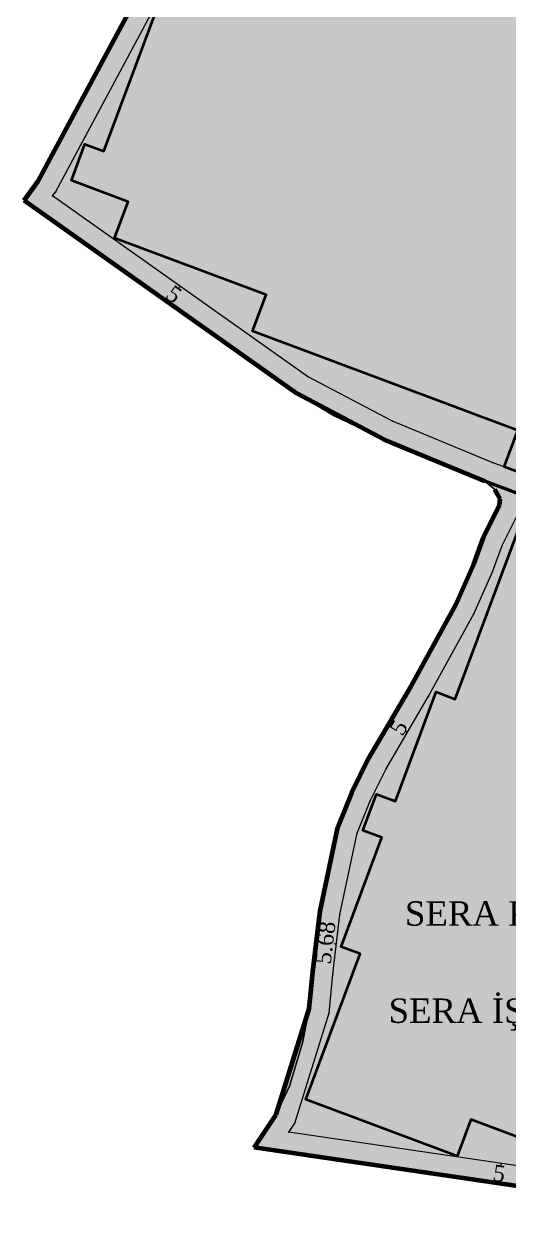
# Model space of a CAD drawing. Header units: metres. Extents: x 478603 to 489313, y 4282657 to 4289463.
# Drawn here: x 478964.6 to 479084.5, y 4286429.5 to 4286727.3 of the extents above; entities that cross this region are included whole.
import ezdxf

# ---------------------------------------------------------------- set-up
doc = ezdxf.new("R2010")
doc.units = ezdxf.units.M
for name, color, linetype, lineweight in [('102', 18, 'Continuous', 50), ('ADAKENARI', 18, 'Continuous', 0), ('DEGER', 18, 'Continuous', 20), ('EYLUL_REV', 8, 'Continuous', 0), ('PARSEL_ALAN', 254, 'Continuous', 0), ('PARSEL_SERA_ALAN', 9, 'Continuous', 40), ('ROL_CEPHE', 1, 'Continuous', 0), ('SNR_PLANONAMAA', 233, 'Continuous', 0), ('SNR_YAPIYAK', 18, 'Continuous', 0)]:
    doc.layers.add(name, color=color, linetype=linetype, lineweight=lineweight)
doc.styles.get("Standard").update_dxf_attribs({"font": 'times.ttf'})

msp = doc.modelspace()

# ---------------------------------------------------------------- hatches: boundary and pattern name
at = {"layer": 'PARSEL_ALAN'}
for points in [[(479207.44, 4286566.13), (479078.52, 4286614.3), (479053.52, 4286624.58), (479032, 4286635.94), (478964.56, 4286683.67), (478968.06, 4286688.42), (479034.16, 4286811.49), (479043.44, 4286844.13), (479302.34, 4286747.87)], [(479207.44, 4286566.13), (479137.7, 4286432.59), (479021.49, 4286449.65), (479026.93, 4286457.81), (479035.04, 4286483.95), (479035.95, 4286493.04), (479037.74, 4286508.09), (479042.14, 4286528.8), (479045.59, 4286537.41), (479049.68, 4286545.63), (479060.25, 4286563.67), (479071.31, 4286583.75), (479075.74, 4286593.77), (479078.16, 4286600.41), (479082.16, 4286608.36), (479082.26, 4286609.95), (479080.98, 4286612.24), (479078.52, 4286614.3)]]:
    msp.add_hatch(color=256, dxfattribs=at).paths.add_polyline_path(points)
at = {"layer": 'PARSEL_SERA_ALAN'}
for points in [[(479203.05, 4286573.11), (479083.28, 4286617.86), (479086.64, 4286626.86), (479021.06, 4286651.36), (479024.42, 4286660.35), (478986.95, 4286674.35), (478990.32, 4286683.34), (478976.26, 4286688.59), (478979.62, 4286697.59), (478984.31, 4286695.84), (478997.75, 4286731.81), (479002.43, 4286730.06), (479015.87, 4286766.03), (479020.56, 4286764.28), (479034, 4286800.25), (479038.68, 4286798.5), (479052.12, 4286834.47), (479290.99, 4286745.21), (479280.91, 4286718.24), (479276.23, 4286719.99), (479262.79, 4286684.02), (479258.1, 4286685.77), (479244.66, 4286649.79), (479239.98, 4286651.54), (479226.54, 4286615.57), (479221.85, 4286617.32), (479205.05, 4286572.36)], [(479195.7, 4286565.18), (479182.26, 4286529.21), (479177.58, 4286530.96), (479164.14, 4286494.99), (479159.46, 4286496.74), (479146.01, 4286460.77), (479141.33, 4286462.52), (479134.61, 4286444.53), (479120.56, 4286449.78), (479117.2, 4286440.79), (479075.05, 4286456.54), (479071.69, 4286447.55), (479034.22, 4286461.55), (479047.66, 4286497.52), (479042.97, 4286499.27), (479053.05, 4286526.25), (479048.37, 4286528), (479051.73, 4286536.99), (479056.41, 4286535.24), (479066.49, 4286562.22), (479071.18, 4286560.47), (479087.98, 4286605.43)]]:
    msp.add_hatch(color=256, dxfattribs=at).paths.add_polyline_path(points)

# ---------------------------------------------------------------- linework, layer by layer
at = {"layer": '102'}
msp.add_line((479207.44, 4286566.13, 919.99), (479078.52, 4286614.3), dxfattribs=at)
at = {"layer": 'ADAKENARI', "lineweight": 100}
for p, q in [((478968.06, 4286688.42), (479034.16, 4286811.49)), ((478964.56, 4286683.67), (478968.06, 4286688.42)), ((479032, 4286635.94), (478964.56, 4286683.67)), ((479053.52, 4286624.58), (479032, 4286635.94)), ((479078.52, 4286614.3), (479053.52, 4286624.58)), ((479082.26, 4286609.95), (479080.98, 4286612.24)), ((479082.16, 4286608.36), (479082.26, 4286609.95)), ((479078.16, 4286600.41), (479082.16, 4286608.36)), ((479075.74, 4286593.77), (479078.16, 4286600.41)), ((479071.31, 4286583.75), (479075.74, 4286593.77)), ((479060.25, 4286563.67), (479071.31, 4286583.75)), ((479049.68, 4286545.63), (479060.25, 4286563.67)), ((479045.59, 4286537.41), (479049.68, 4286545.63)), ((479042.14, 4286528.8), (479045.59, 4286537.41)), ((479037.74, 4286508.09), (479042.14, 4286528.8)), ((479035.95, 4286493.04), (479037.74, 4286508.09)), ((479035.04, 4286483.95), (479035.95, 4286493.04)), ((479026.93, 4286457.81), (479035.04, 4286483.95)), ((479021.49, 4286449.65), (479026.93, 4286457.81)), ((479137.7, 4286432.59), (479021.49, 4286449.65))]:
    msp.add_line(p, q, dxfattribs=at)
at = {"layer": 'EYLUL_REV'}
msp.add_polyline3d([(479034.16, 4286811.49, 0), (478968.06, 4286688.42, 0), (478968.06, 4286688.42, 0), (478964.56, 4286683.67, 0), (478981.88, 4286671.56, 0), (478992.28, 4286664.27, 0), (479008.69, 4286652.27, 0), (479021.83, 4286642.93, 0), (479032, 4286635.94, 0), (479041.25, 4286630.42, 0), (479053.52, 4286624.58, 0), (479066.39, 4286619.22, 0), (479075.05, 4286615.88, 0), (479078.52, 4286614.3, 0), (479080.98, 4286612.24, 0), (479082.26, 4286609.95, 0), (479082.16, 4286608.36, 0), (479078.16, 4286600.41, 0), (479075.74, 4286593.77, 0), (479071.31, 4286583.75, 0), (479060.25, 4286563.67, 0), (479055.61, 4286556.08, 0), (479053.2, 4286551.78, 0), (479049.68, 4286545.63, 0), (479045.59, 4286537.41, 0), (479042.14, 4286528.8, 0), (479037.74, 4286508.09, 0), (479035.95, 4286493.04, 0), (479035.04, 4286483.95, 0), (479033.39, 4286475.55, 0), (479030.16, 4286464.84, 0), (479026.93, 4286457.81, 0), (479021.49, 4286449.65, 0), (479027.44, 4286448.61, 0), (479071.88, 4286442.14, 0), (479158.73, 4286429.54, 0)], dxfattribs=at)
at = {"layer": 'PARSEL_ALAN'}
for points in [[(479207.44, 4286566.13, 919.99), (479078.52, 4286614.3, 906.87), (479053.52, 4286624.58, 904.79), (479032, 4286635.94, 901.94), (478964.56, 4286683.67, 898.84), (478968.06, 4286688.42, 898.87), (479034.16, 4286811.49, 898.73), (479043.44, 4286844.13, 899.17), (479302.34, 4286747.87, 922.41), (479207.44, 4286566.13, 919.99)], [(479207.44, 4286566.13, 0), (479078.52, 4286614.3, 0), (479053.52, 4286624.58, 0), (479032, 4286635.94, 0), (478964.56, 4286683.67, 0), (478968.06, 4286688.42, 0), (479034.16, 4286811.49, 0), (479043.44, 4286844.13, 0), (479302.34, 4286747.87, 0), (479207.44, 4286566.13, 0)], [(479207.44, 4286566.13, 919.99), (479137.7, 4286432.59, 923.14), (479021.49, 4286449.65, 917.1), (479026.93, 4286457.81, 916.78), (479035.04, 4286483.95, 916.83), (479035.95, 4286493.04, 916.84), (479037.74, 4286508.09, 917.26), (479042.14, 4286528.8, 917.13), (479045.59, 4286537.41, 917.01), (479049.68, 4286545.63, 916.53), (479060.25, 4286563.67, 914.69), (479071.31, 4286583.75, 911.09), (479075.74, 4286593.77, 909.86), (479078.16, 4286600.41, 909.02), (479082.16, 4286608.36, 907.72), (479082.26, 4286609.95, 907.55), (479080.98, 4286612.24, 907.23), (479078.52, 4286614.3, 906.87), (479207.44, 4286566.13, 919.99)], [(479207.44, 4286566.13, 0), (479137.7, 4286432.59, 0), (479021.49, 4286449.65, 0), (479026.93, 4286457.81, 0), (479035.04, 4286483.95, 0), (479035.95, 4286493.04, 0), (479037.74, 4286508.09, 0), (479042.14, 4286528.8, 0), (479045.59, 4286537.41, 0), (479049.68, 4286545.63, 0), (479060.25, 4286563.67, 0), (479071.31, 4286583.75, 0), (479075.74, 4286593.77, 0), (479078.16, 4286600.41, 0), (479082.16, 4286608.36, 0), (479082.26, 4286609.95, 0), (479080.98, 4286612.24, 0), (479078.52, 4286614.3, 0), (479207.44, 4286566.13, 0)]]:
    msp.add_polyline3d(points, close=True, dxfattribs=at)
at = {"layer": 'PARSEL_SERA_ALAN'}
msp.add_polyline3d([(479290.99, 4286745.21, 0), (479280.91, 4286718.24, 0), (479276.23, 4286719.99, 0), (479262.79, 4286684.02, 0), (479258.1, 4286685.77, 0), (479244.66, 4286649.79, 0), (479239.98, 4286651.54, 0), (479226.54, 4286615.57, 0), (479221.85, 4286617.32, 0), (479205.05, 4286572.36, 0), (479203.05, 4286573.11, 0), (479203.05, 4286573.11, 0), (479083.28, 4286617.86, 0), (479086.64, 4286626.86, 0), (479021.06, 4286651.36, 0), (479024.42, 4286660.35, 0), (478986.95, 4286674.35, 0), (478990.32, 4286683.34, 0), (478976.26, 4286688.59, 0), (478979.62, 4286697.59, 0), (478984.31, 4286695.84, 0), (478997.75, 4286731.81, 0)], dxfattribs=at)
msp.add_polyline3d([(479290.99, 4286745.21, 0), (479280.91, 4286718.24, 0), (479276.23, 4286719.99, 0), (479262.79, 4286684.02, 0), (479258.1, 4286685.77, 0), (479244.66, 4286649.79, 0), (479239.98, 4286651.54, 0), (479226.54, 4286615.57, 0), (479221.85, 4286617.32, 0), (479205.05, 4286572.36, 0), (479203.05, 4286573.11, 0), (479203.05, 4286573.11, 0), (479083.28, 4286617.86, 0), (479086.64, 4286626.86, 0), (479021.06, 4286651.36, 0), (479024.42, 4286660.35, 0), (478986.95, 4286674.35, 0), (478990.32, 4286683.34, 0), (478976.26, 4286688.59, 0), (478979.62, 4286697.59, 0), (478984.31, 4286695.84, 0), (478997.75, 4286731.81, 0)], dxfattribs=at)
msp.add_polyline3d([(479195.7, 4286565.18, 0), (479182.26, 4286529.21, 0), (479177.58, 4286530.96, 0), (479164.14, 4286494.99, 0), (479159.46, 4286496.74, 0), (479146.01, 4286460.77, 0), (479141.33, 4286462.52, 0), (479134.61, 4286444.53, 0), (479120.56, 4286449.78, 0), (479117.2, 4286440.79, 0), (479075.05, 4286456.54, 0), (479071.69, 4286447.55, 0), (479034.22, 4286461.55, 0), (479047.66, 4286497.52, 0), (479042.97, 4286499.27, 0), (479053.05, 4286526.25, 0), (479048.37, 4286528, 0), (479051.73, 4286536.99, 0), (479056.41, 4286535.24, 0), (479066.49, 4286562.22, 0), (479071.18, 4286560.47, 0), (479087.98, 4286605.43, 0), (479195.7, 4286565.18, 0)], close=True, dxfattribs=at)
msp.add_polyline3d([(479195.7, 4286565.18, 0), (479182.26, 4286529.21, 0), (479177.58, 4286530.96, 0), (479164.14, 4286494.99, 0), (479159.46, 4286496.74, 0), (479146.01, 4286460.77, 0), (479141.33, 4286462.52, 0), (479134.61, 4286444.53, 0), (479120.56, 4286449.78, 0), (479117.2, 4286440.79, 0), (479075.05, 4286456.54, 0), (479071.69, 4286447.55, 0), (479034.22, 4286461.55, 0), (479047.66, 4286497.52, 0), (479042.97, 4286499.27, 0), (479053.05, 4286526.25, 0), (479048.37, 4286528, 0), (479051.73, 4286536.99, 0), (479056.41, 4286535.24, 0), (479066.49, 4286562.22, 0), (479071.18, 4286560.47, 0), (479087.98, 4286605.43, 0), (479195.7, 4286565.18, 0)], close=True, dxfattribs=at)
at = {"layer": 'ROL_CEPHE'}
for p, q in [((479003.12, 4286662.51), (479002.89, 4286662.18)), ((479000.23, 4286658.43), (479000.46, 4286658.75)), ((479055.03, 4286554.75), (479055.37, 4286554.55)), ((479059.34, 4286552.22), (479059, 4286552.43)), ((479041.8, 4286499.89), (479041.15, 4286500.02)), ((479082.47, 4286445.75), (479082.42, 4286445.35)), ((479081.75, 4286440.8), (479081.81, 4286441.2))]:
    msp.add_line(p, q, dxfattribs=at)
at = {"layer": 'SNR_PLANONAMAA'}
for p, q in [((478968.06, 4286688.42, 942.48), (479034.16, 4286811.49, 942.48)), ((478964.56, 4286683.67, 942.48), (478968.06, 4286688.42, 942.48)), ((478981.88, 4286671.56, 942.48), (478964.56, 4286683.67, 942.48)), ((478992.28, 4286664.27, 942.48), (478981.88, 4286671.56, 942.48)), ((479008.69, 4286652.27, 942.48), (478992.28, 4286664.27, 942.48)), ((479021.83, 4286642.93, 942.48), (479008.69, 4286652.27, 942.48)), ((479032, 4286635.94, 942.48), (479021.83, 4286642.93, 942.48)), ((479041.25, 4286630.42, 942.48), (479032, 4286635.94, 942.48)), ((479053.52, 4286624.58, 942.48), (479041.25, 4286630.42, 942.48)), ((479066.39, 4286619.22, 942.48), (479053.52, 4286624.58, 942.48)), ((479075.05, 4286615.88, 942.48), (479066.39, 4286619.22, 942.48)), ((479078.52, 4286614.3, 942.48), (479075.05, 4286615.88, 942.48)), ((479080.98, 4286612.24, 942.48), (479078.52, 4286614.3, 942.48)), ((479082.26, 4286609.95, 942.48), (479080.98, 4286612.24, 942.48)), ((479082.16, 4286608.36, 942.48), (479082.26, 4286609.95, 942.48)), ((479078.16, 4286600.41, 942.48), (479082.16, 4286608.36, 942.48)), ((479075.74, 4286593.77, 942.48), (479078.16, 4286600.41, 942.48)), ((479071.31, 4286583.75, 942.48), (479075.74, 4286593.77, 942.48)), ((479060.25, 4286563.67, 942.48), (479071.31, 4286583.75, 942.48)), ((479055.61, 4286556.08, 942.48), (479060.25, 4286563.67, 942.48)), ((479053.2, 4286551.78, 942.48), (479055.61, 4286556.08, 942.48)), ((479049.68, 4286545.63, 942.48), (479053.2, 4286551.78, 942.48)), ((479045.59, 4286537.41, 942.48), (479049.68, 4286545.63, 942.48)), ((479042.14, 4286528.8, 942.48), (479045.59, 4286537.41, 942.48)), ((479037.74, 4286508.09, 942.48), (479042.14, 4286528.8, 942.48)), ((479035.95, 4286493.04, 942.48), (479037.74, 4286508.09, 942.48)), ((479035.04, 4286483.95, 942.48), (479035.95, 4286493.04, 942.48)), ((479033.39, 4286475.55, 942.48), (479035.04, 4286483.95, 942.48)), ((479030.16, 4286464.84, 942.48), (479033.39, 4286475.55, 942.48)), ((479026.93, 4286457.81, 942.48), (479030.16, 4286464.84, 942.48)), ((479021.49, 4286449.65, 942.48), (479026.93, 4286457.81, 942.48)), ((479027.44, 4286448.61, 942.48), (479021.49, 4286449.65, 942.48)), ((479071.88, 4286442.14, 942.48), (479027.44, 4286448.61, 942.48)), ((479158.73, 4286429.54, 942.48), (479071.88, 4286442.14, 942.48))]:
    msp.add_line(p, q, dxfattribs=at)
at = {"layer": 'SNR_YAPIYAK'}
for p, q in [((478972.3, 4286685.74, 919.99), (479038.82, 4286809.6, 919.99)), ((478971.61, 4286684.81, 919.99), (478972.3, 4286685.74, 919.99)), ((479034.63, 4286640.21, 919.99), (478971.61, 4286684.81, 919.99)), ((479055.64, 4286629.11, 919.99), (479034.63, 4286640.21, 919.99)), ((479080.35, 4286618.96, 919.99), (479055.64, 4286629.11, 919.99)), ((479205.05, 4286572.36, 919.99), (479080.35, 4286618.96, 919.99)), ((479082.76, 4286598.42, 907.3), (479086.55, 4286605.96, 907.3)), ((479080.38, 4286591.9, 907.3), (479082.76, 4286598.42, 907.3)), ((479075.79, 4286581.53, 907.3), (479080.38, 4286591.9, 907.3)), ((479064.6, 4286561.2, 907.3), (479075.79, 4286581.53, 907.3)), ((479054.08, 4286543.25, 907.3), (479064.6, 4286561.2, 907.3)), ((479050.16, 4286535.36, 907.3), (479054.08, 4286543.25, 907.3)), ((479046.94, 4286527.34, 907.3), (479050.16, 4286535.36, 907.3)), ((479042.68, 4286507.27, 907.3), (479046.94, 4286527.34, 907.3)), ((479040.92, 4286492.5, 907.3), (479042.68, 4286507.27, 907.3)), ((479039.97, 4286482.95, 907.3), (479040.92, 4286492.5, 907.3)), ((479031.49, 4286455.63, 907.3), (479039.97, 4286482.95, 907.3)), ((479030.03, 4286453.45, 907.3), (479031.49, 4286455.63, 907.3)), ((479134.92, 4286438.05, 907.3), (479030.03, 4286453.45, 907.3))]:
    msp.add_line(p, q, dxfattribs=at)
for p in [(478971.61, 4286684.81, 898.84), (478971.61, 4286684.81, 898.84), (478972.3, 4286685.74, 898.87), (478972.3, 4286685.74, 898.87), (479034.63, 4286640.21, 901.94), (479034.63, 4286640.21, 901.94), (479055.64, 4286629.11, 904.79), (479055.64, 4286629.11, 904.79), (479080.35, 4286618.96, 906.87), (479080.35, 4286618.96, 906.87), (479082.76, 4286598.42, 909.02), (479082.76, 4286598.42, 909.02), (479080.38, 4286591.9, 909.86), (479080.38, 4286591.9, 909.86), (479075.79, 4286581.53, 911.09), (479075.79, 4286581.53, 911.09), (479064.6, 4286561.2, 914.69), (479064.6, 4286561.2, 914.69), (479054.08, 4286543.25, 916.53), (479054.08, 4286543.25, 916.53), (479050.16, 4286535.36, 917.01), (479050.16, 4286535.36, 917.01), (479046.94, 4286527.34, 917.13), (479046.94, 4286527.34, 917.13), (479042.68, 4286507.27, 917.26), (479042.68, 4286507.27, 917.26), (479040.92, 4286492.5, 916.84), (479040.92, 4286492.5, 916.84), (479039.97, 4286482.95, 916.83), (479039.97, 4286482.95, 916.83), (479031.49, 4286455.63, 916.78), (479031.49, 4286455.63, 916.78), (479030.03, 4286453.45, 917.1), (479030.03, 4286453.45, 917.1)]:
    msp.add_point(p, dxfattribs=at)

# ---------------------------------------------------------------- texts
at = {"layer": 'DEGER', "lineweight": 13}
for s, p in [('SERA PARSEL ALANI', (479058.74, 4286504.47)), ('SERA İŞLETME ALANI', (479054.7, 4286480.45))]:
    msp.add_text(s, height=6.0244, dxfattribs=at).set_placement(p)
at = {"layer": 'ROL_CEPHE'}
for s, rotation, p in [('5', 324.7118, (478999.23, 4286659.75)), ('5', 59.6291, (479058.11, 4286551.11)), ('5.68', 83.225, (479040.36, 4286494.78)), ('5', 351.6487, (479080.25, 4286441.53))]:
    msp.add_text(s, height=4, rotation=rotation, dxfattribs=at).set_placement(p)

doc.saveas('drawing.dxf')
